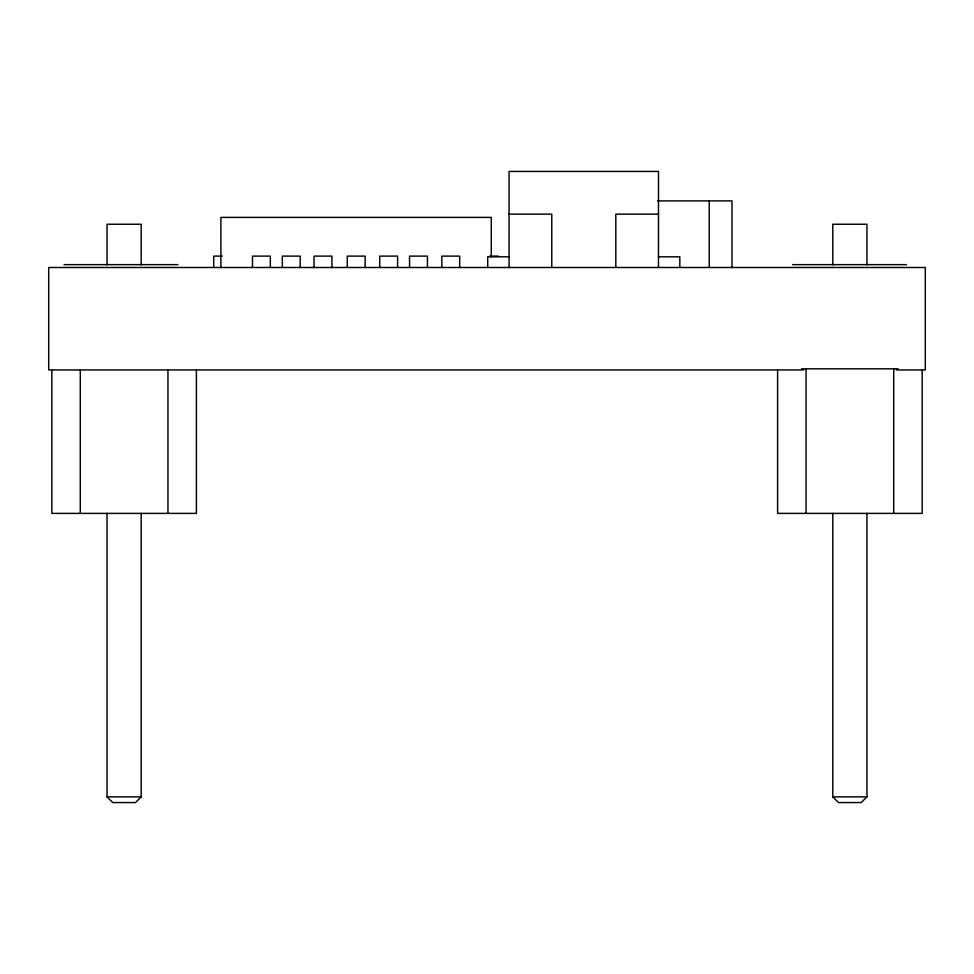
<?xml version="1.0" encoding="UTF-8"?>
<svg xmlns="http://www.w3.org/2000/svg" width="974" height="974" viewBox="0 0 974 974"><rect width="100%" height="100%" fill="white"/><g stroke="black" fill="none" stroke-linecap="round" stroke-linejoin="round"><path stroke-width="1.46" d="M141.193 513.395L141.193 796.866L135.508 802.564L112.74 802.564L107.043 796.866L107.043 513.395M866.957 513.395L866.957 796.866L861.26 802.564L838.492 802.564L832.807 796.866L832.807 513.395M657.62 200.9L731.998 200.9L731.998 267.497M509.073 214.134L551.771 214.134L551.771 267.497M658.497 214.134L615.812 214.134L615.812 267.497M222.255 256.113L213.72 256.113L213.72 267.497M489.788 256.113L498.432 256.113M509.061 256.819L487.706 256.819L487.706 267.497M658.473 256.819L679.828 256.819L679.828 267.497M64.065 264.648L177.913 264.648M792.666 264.648L906.514 264.648M801.553 368.817L898.198 368.817M803.55 369.95L48.7 369.95L48.7 267.497L925.3 267.497L925.3 369.95L896.384 369.95M107.043 796.866L141.193 796.866M832.807 796.866L866.957 796.866M922.171 370.327L922.171 513.395L777.593 513.395L777.593 370.327M893.706 368.817L893.706 513.395M866.957 264.891L866.957 224.239L832.807 224.239L832.807 264.891M806.046 368.817L806.046 513.395M709.23 200.9L709.23 267.497M658.473 267.497L658.497 171.436L509.073 171.436L509.061 267.497M491.273 256.868L491.273 217.397L220.891 217.397L220.891 267.497M459.691 267.497L459.691 256.113L441.819 256.113L441.819 267.497M427.44 267.497L427.44 256.113L409.555 256.113L409.555 267.497M397.611 267.497L397.611 256.113L379.738 256.113L379.738 267.497M365.14 267.497L365.14 256.113L347.268 256.113L347.268 267.497M331.927 267.497L331.927 256.113L314.054 256.113L314.054 267.497M300.187 267.497L300.187 256.113L282.314 256.113L282.314 267.497M270.346 267.497L270.346 256.113L252.473 256.113L252.473 267.497M196.407 370.327L196.407 513.395L51.829 513.395L51.829 370.327M167.954 370.327L167.954 513.395M141.193 264.891L141.193 224.239L107.043 224.239L107.043 264.891M80.294 370.327L80.294 513.395"/></g></svg>
